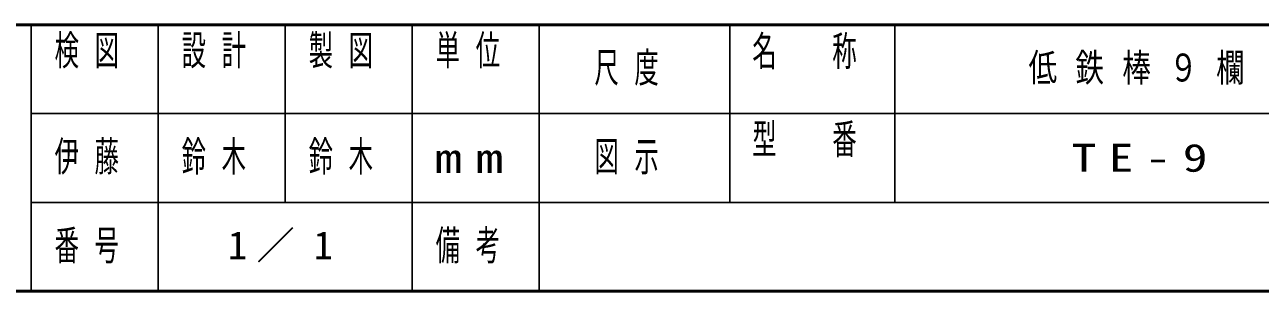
# Model space of a CAD drawing. Units: millimetres at full size; details may follow other scales. Extents: x -23589 to 138, y -1188 to 16020.
# Drawn here: x -14580 to -8744, y 0 to 1260 of the extents above; entities that cross this region are included whole.
import ezdxf

# ---------------------------------------------------------------- set-up
doc = ezdxf.new("R2010")
doc.units = ezdxf.units.MM
doc.layers.add('A3図枠', color=7, linetype='Continuous', lineweight=25)
doc.layers.add('図面プロファイル', color=7, linetype='Continuous')
doc.styles.add('ＭＳ ゴシック', font='')
doc.styles.get('ＭＳ ゴシック').set_extended_font_data('MS Gothic')

msp = doc.modelspace()

# ---------------------------------------------------------------- linework, layer by layer
at = {"layer": 'A3図枠', "lineweight": 50}
for p, q in [((-23100, 1260), (0, 1260)), ((-23100, 0), (0, 0))]:
    msp.add_line(p, q, dxfattribs=at)
at = {"layer": 'A3図枠', "color": 211}
for p, q in [((-14550, 1260), (-14550, 0)), ((-13950, 1260), (-13950, 420)), ((-13350, 1260), (-13350, 420)), ((-12750, 1260), (-12750, 0)), ((-12150, 1260), (-12150, 420)), ((-11250, 1260), (-11250, 420)), ((-11250, 840), (-4200, 840)), ((-14550, 420), (0, 420))]:
    msp.add_line(p, q, dxfattribs=at)
at = {"layer": 'A3図枠'}
for p, q in [((-10470, 1260), (-10470, 420)), ((-14550, 840), (-11250, 840)), ((-13950, 420), (-13950, 0)), ((-12150, 420), (-12150, 0))]:
    msp.add_line(p, q, dxfattribs=at)

# ---------------------------------------------------------------- texts
at = {"layer": 'A3図枠', "color": 4, "char_height": 140.8, "style": 'ＭＳ ゴシック'}
for s, insert, attachment_point in [('\\T1.64;\\W0.6;検図', (-14250, 1210), 2), ('\\T1.64;\\W0.6;設計', (-13650, 1210), 2), ('\\T1.64;\\W0.6;製図', (-13050, 1210), 2), ('\\T1.64;\\W0.6;単位', (-12450, 1210), 2), ('\\T1.64;\\W0.6;名\u3000称', (-10860, 1206.165), 2), ('\\T1.64;\\W0.6;尺度', (-11700, 1050), 5), ('\\T1.64;\\W0.6;型\u3000番', (-10860, 790), 2), ('\\T1.64;\\W0.6;図示', (-11700, 630), 5), ('\\T1.5;\\W1.35;mm', (-12450, 630), 5), ('\\T1.64;\\W0.6;番号', (-14250, 210), 5), ('\\T1.64;\\W0.6;備考', (-12450, 210), 5)]:
    msp.add_mtext(s, dxfattribs=dict(at, insert=insert, attachment_point=attachment_point))
at = {"layer": '図面プロファイル', "attachment_point": 5, "style": 'ＭＳ ゴシック'}
for s, insert, char_height in [('\\T1.64;\\W0.75;低鉄棒９欄', (-9285, 1050), 132), ('\\T1.64;\\W0.6;伊藤', (-14250, 630), 140.8), ('\\T1.64;\\W0.6;鈴木', (-13650, 630), 140.8), ('\\T1.64;\\W0.6;鈴木', (-13050, 630), 140.8), ('\\T1.5;\\W1.3;TE-9', (-9285, 630), 132), ('\\T1.5;1／1', (-13350, 210), 132)]:
    msp.add_mtext(s, dxfattribs=dict(at, insert=insert, char_height=char_height))

doc.saveas('drawing.dxf')
